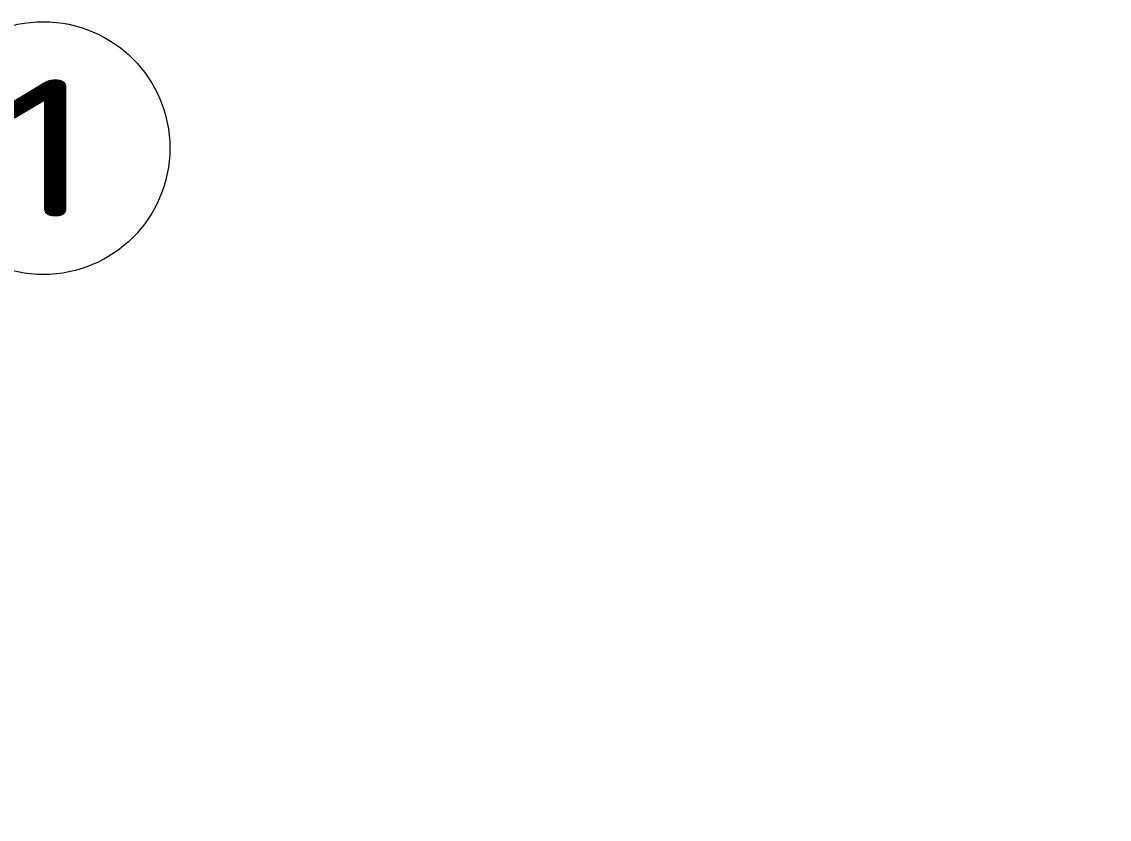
# Model space of a CAD drawing. Extents: x 23 to 472, y 3 to 294.
# Drawn here: x 59.62 to 87.28, y 228.57 to 248.86 of the extents above; entities that cross this region are included whole.
import ezdxf
from ezdxf.enums import TextEntityAlignment as Align

# ---------------------------------------------------------------- set-up
doc = ezdxf.new("R2010")
doc.units = 0
doc.layers.get('0').update_dxf_attribs({"lineweight": 13})
doc.styles.get("Standard").update_dxf_attribs({"font": 'isocp.shx'})
doc.dimstyles.get("Standard").update_dxf_attribs({"dimtxt": 2.5, "dimasz": 2.5, "dimexe": 1.25, "dimexo": 0.625, "dimtad": 1, "dimcen": 2.5, "dimadec": 0, "dimazin": 0, "dimtfac": 1, "dimtmove": 0, "dimatfit": 0, "dimfxl": 0, "dimarcsym": 0})

# ---------------------------------------------------------------- blocks, each defined once
blk = doc.blocks.new('*D')
at = {"color": 7, "lineweight": 13}
for p, q in [((369.263, 239.553), (395.349, 194.212)), ((363.234, 234.837), (397.923, 198.622))]:
    blk.add_line(p, q, dxfattribs=at)
at = {"color": 34, "lineweight": 13, "ltscale": 0.415699}
blk.add_line((121.028, 197.011), (121.028, 180.383), dxfattribs=at)
at = {"color": 34, "lineweight": 13, "ltscale": 0.421525}
blk.add_line((278.401, 197.011), (278.401, 180.15), dxfattribs=at)
at = {"color": 34, "lineweight": 13}
for p, q in [((45.716, 194.074), (45.716, 169.46)), ((353.941, 194.074), (353.941, 169.46)), ((45.716, 182.383), (121.028, 182.383)), ((278.401, 182.15), (353.941, 182.15)), ((45.716, 171.46), (353.941, 171.46))]:
    blk.add_line(p, q, dxfattribs=at)
at = {"color": 34, "lineweight": 13, "ltscale": 0.342256}
blk.add_line((45.716, 194.074), (45.716, 180.383), dxfattribs=at)
at = {"color": 34, "lineweight": 13, "ltscale": 0.348082}
blk.add_line((353.941, 194.074), (353.941, 180.15), dxfattribs=at)
at = {"color": 7, "lineweight": 13}
for points in [[(376.315, 228.334), (374.903, 229.751), (375.418, 227.818)], [(374.039, 224.304), (372.329, 225.341), (373.292, 223.588)], [(396.213, 199.659), (397.923, 198.622), (396.96, 200.375)], [(393.937, 195.629), (395.349, 194.212), (394.834, 196.145)]]:
    blk.add_lwpolyline(points, dxfattribs=at)
at = {"color": 34, "lineweight": 13}
for points in [[(47.647, 182.901), (45.716, 182.383), (47.647, 181.866)], [(119.096, 181.866), (121.028, 182.383), (119.096, 182.901)], [(280.332, 182.668), (278.401, 182.15), (280.332, 181.633)], [(352.01, 181.633), (353.941, 182.15), (352.01, 182.668)], [(47.647, 171.978), (45.716, 171.46), (47.647, 170.943)], [(352.01, 170.943), (353.941, 171.46), (352.01, 171.978)]]:
    blk.add_lwpolyline(points, dxfattribs=at)
at = {"color": 7, "lineweight": 13}
for s, rotation, p, p2 in [('%%c', 299.913, (370.13, 240.052), (371.377, 237.885)), ('82', 299.913, (371.875, 237.018), (374.062, 233.217)), ('%%c', 313.7669, (363.956, 235.528), (365.685, 233.723)), ('74', 313.7669, (366.377, 233.001), (369.41, 229.834))]:
    blk.add_text(s, height=2.5, rotation=rotation, dxfattribs=at).set_placement(p, p2, align=Align.FIT)
at = {"color": 34, "lineweight": 13}
for s, height, p, p2 in [('/[6.3]', 3.5, (93.533, 183.383), (107.906, 183.383)), ('/[6.3]', 3.5, (326.333, 183.15), (340.705, 183.15)), ('155', 3.5, (74.21, 183.383), (83.768, 183.383)), ('155', 3.5, (307.009, 183.15), (316.567, 183.15)), ('%%p50', 2.45, (85.868, 183.908), (92.533, 183.908)), ('%%p50', 2.45, (318.667, 183.675), (325.333, 183.675)), ('"L"', 3.5, (194.441, 172.46), (202.031, 172.46)), ('%%p50', 2.45, (204.131, 172.985), (210.797, 172.985))]:
    blk.add_text(s, height=height, dxfattribs=at).set_placement(p, p2, align=Align.FIT)
blk = doc.blocks.new('BLOCK4525')
at = {"color": 7, "lineweight": 13}
blk.add_line((-581.531, 36.94), (-572.277, 60.77), dxfattribs=at)
blk.add_lwpolyline([(-581.097, 40.916), (-581.531, 36.94), (-579.167, 40.166)], dxfattribs=at)
blk.add_circle((-569.949, 66.766), 6.432, dxfattribs=at)
blk.add_text('1', height=7, dxfattribs=at).set_placement((-572.668, 63.266), (-567.229, 63.266), align=Align.FIT)

msp = doc.modelspace()

# ---------------------------------------------------------------- block references
at = {"lineweight": 0, "xscale": 0.5, "yscale": 0.5, "zscale": 0.5}
msp.add_blockref('BLOCK4525', (345.1414, 212.2613), dxfattribs=at)

# ---------------------------------------------------------------- dimensions: what is measured, and where the dimension line sits
at = {"color": 0, "lineweight": 0}
for base, p1, p2, middle in [((353.9414, 182.1503), (278.4006, 198.0113), (353.9414, 195.0736), (323.8572, 182.1503)), ((121.0279, 182.3834), (45.7156, 195.0736), (121.0279, 198.0113), (91.058, 182.3834))]:
    dim = msp.add_linear_dim(base=base, p1=p1, p2=p2, angle=359.99809, text='155{}{%%p50}/[6.3]', dimstyle='Standard', override={"dimlfac": 2, "dimtol": 0, "dimlim": 0, "dimtp": 50, "dimtm": 50}, dxfattribs=at)
    dim.commit()
    dim.dimension.update_dxf_attribs({"geometry": '*D', "text_midpoint": middle, "dimtype": 160})
for p1, p2, middle in [((395.349, 194.2124), (374.903, 229.7505), (371.2293, 236.1359)), ((397.923, 198.6215), (372.3291, 225.3414), (365.9609, 231.9897))]:
    dim = msp.add_diameter_dim_2p(p1=p1, p2=p2, dimstyle='Standard', override={"dimlfac": 2}, dxfattribs=at)
    dim.commit()
    dim.dimension.update_dxf_attribs({"geometry": '*D', "text_midpoint": middle, "dimtype": 163})

doc.saveas('drawing.dxf')
